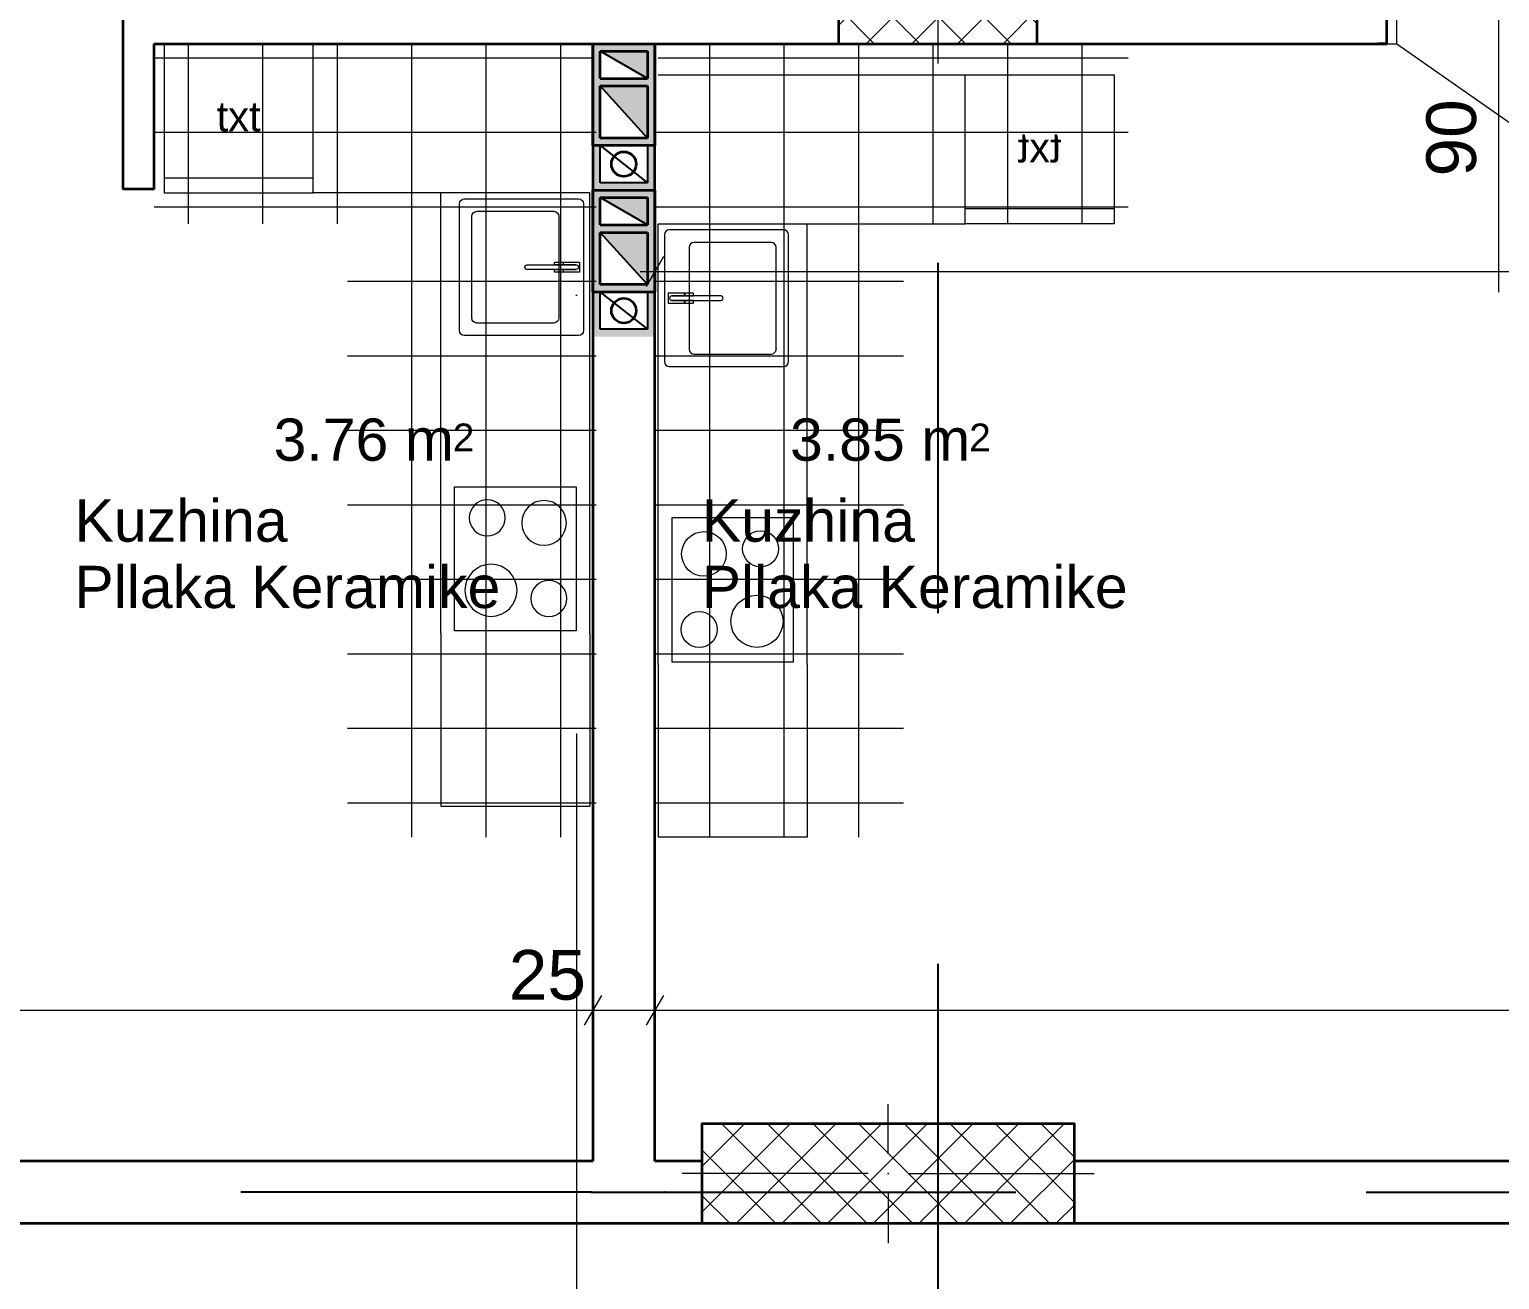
# Model space of a CAD drawing. Header units: centimetres. Extents: x 765 to 25620, y 224160 to 230516.
# Drawn here: x 3190 to 3782, y 225439 to 225942 of the extents above; entities that cross this region are included whole.
import ezdxf
from ezdxf.enums import TextEntityAlignment as Align

# ---------------------------------------------------------------- set-up
doc = ezdxf.new("R2010")
doc.units = ezdxf.units.CM
doc.header["$MEASUREMENT"] = 0
doc.linetypes.add('Dot & Dashed', pattern=[670.277762, 317.5, -176.388889, 0, -176.388874])
doc.linetypes.add('Small Dashed', pattern=[282.222222, 141.111111, -141.111111])
for name, color, linetype, lineweight, true_color in [('0_Pen_No__1#1_Pen_No__8', 7, 'Continuous', 35, 0xa80f02), ('0_Pen_No__8', 7, 'Continuous', 35, 0xa80f02), ('2D Drafting - General_Pen_No__8', 7, 'Continuous', 35, 0xa80f02), ('A-COLS_Pen_No__97#1_Pen_No__81', 7, 'Continuous', 20, 0x6a6a6a), ('Annotation - Text_Pen_No__8', 7, 'Continuous', 35, 0xa80f02), ('ARCHICAD Doors_Pen_No__23', 7, 'Continuous', 20, 0xff6600), ('ARCHICAD Doors_Pen_No__3', 7, 'Continuous', 18, 0xff6600), ('Interior - Furniture _Pen_No__81', 7, 'Continuous', 20, 0x6a6a6a), ('Marker - Section_Pen_No__85', 7, 'Continuous', 20, 0x80c2ff), ('Structural - Shear_Pen_No__58', 7, 'Continuous', 25, 0xdf0000)]:
    doc.layers.add(name, color=color, linetype=linetype, lineweight=lineweight, true_color=true_color)
for name, color, linetype, lineweight in [('0_Pen_No__101', 252, 'Continuous', 13), ('ARCHICAD Door Markers_Pen_No__1', 7, 'Continuous', 13), ('ARCHICAD Door Markers_Pen_No__7', 7, 'Continuous', 35), ('ARCHICAD Doors_Pen_No__27', 7, 'Continuous', 35), ('Structural - Bearing_Pen_No__20', 1, 'Continuous', 0), ('Structural - Bearing_Pen_No__21', 7, 'Continuous', 35), ('Structural - Bearing_Pen_No__27', 7, 'Continuous', 35)]:
    doc.layers.add(name, color=color, linetype=linetype, lineweight=lineweight)
for name, color, linetype in [('ARCHICAD Door Markers', 7, 'Continuous'), ('ARCHICAD Doors', 7, 'Continuous'), ('Dimensioning - General', 7, 'Continuous'), ('Structural - Bearing', 7, 'Continuous')]:
    doc.layers.add(name, color=color, linetype=linetype)
doc.styles.add('GENERATED_STYLE_1', font='arial.ttf')
pattern_1 = [(45, (1303.923, 207240.939), (-9.192388, 9.192388), []), (135, (1303.923, 207240.939), (9.192388, 9.192388), [])]

# ---------------------------------------------------------------- blocks, each defined once
blk = doc.blocks.new('Door 22_2')
at = {"layer": 'ARCHICAD Doors_Pen_No__23', "color": 30, "linetype": 'Continuous', "lineweight": 20, "true_color": 0xff6600}
for p, q in [((-410, 0), (-450, 0)), ((-450, 0), (-450, -115)), ((-410, -115), (-410, 0)), ((450, 0), (410, 0)), ((410, 0), (410, -115)), ((450, -115), (450, 0)), ((-450, -115), (-410, -115)), ((410, -115), (450, -115))]:
    blk.add_line(p, q, dxfattribs=at)
at = {"layer": 'ARCHICAD Doors_Pen_No__27', "color": 7, "linetype": 'Continuous', "lineweight": 35}
for p, q in [((-450, 0), (-487, 0)), ((-450, 0), (-487, 0)), ((-450, 0), (-450, -115)), ((-450, 0), (-450, -115)), ((450, 0), (450, -115)), ((450, 0), (450, -115)), ((450, 0), (487, 0)), ((450, 0), (487, 0)), ((-450, -115), (-450, -125)), ((-450, -115), (-450, -125)), ((450, -115), (450, -125)), ((450, -115), (450, -125)), ((-450, -125), (-487, -125)), ((-450, -125), (-487, -125)), ((450, -125), (487, -125)), ((450, -125), (487, -125))]:
    blk.add_line(p, q, dxfattribs=at)
at = {"layer": 'ARCHICAD Doors_Pen_No__3', "color": 30, "linetype": 'Continuous', "lineweight": 18, "true_color": 0xff6600}
blk.add_line((410, 0), (-261.7, 470.3), dxfattribs=at)
blk.add_arc((410, 0), 820, 145, 180, dxfattribs=at)
blk = doc.blocks.new('D Marker 22_3')
at = {"layer": 'ARCHICAD Door Markers_Pen_No__1', "color": 7, "linetype": 'Continuous', "lineweight": 13}
blk.add_line((0, -1125), (0, 600), dxfattribs=at)
at = {"layer": 'ARCHICAD Door Markers_Pen_No__7', "color": 7, "lineweight": 35, "style": 'GENERATED_STYLE_1'}
for tag, p in [('AC_MarkerText_3', (-368.6, -204.4)), ('AC_MarkerText_2', (31.4, -356.2))]:
    blk.add_attdef(tag, text='', height=200, rotation=270, dxfattribs=at).set_placement(p, align=Align.BOTTOM_LEFT)

msp = doc.modelspace()

# ---------------------------------------------------------------- hatches: boundary and pattern name
at = {"layer": 'A-COLS_Pen_No__97#1_Pen_No__81', "linetype": 'Continuous', "lineweight": 20, "true_color": 0x6a6a6a}
h = msp.add_hatch(color=251, dxfattribs=at)
h.paths.add_polyline_path([(3416.79, 225936.62), (3416.79, 225895.62), (3441.79, 225895.62), (3441.79, 225936.62)])
h.paths.add_polyline_path([(3419.79, 225922.62), (3419.79, 225933.62), (3438.79, 225933.62), (3438.79, 225922.62)], flags=0)
h.paths.add_polyline_path([(3419.79, 225919.62), (3438.79, 225919.62), (3438.79, 225898.62), (3419.79, 225898.62)], flags=0)
for points in [[(3438.79, 225922.62), (3438.79, 225933.62), (3419.79, 225933.62)], [(3419.79, 225919.62), (3438.79, 225919.62), (3438.79, 225898.62)], [(3438.79, 225863.62), (3438.79, 225874.62), (3419.79, 225874.62)], [(3419.79, 225860.62), (3438.79, 225860.62), (3438.79, 225839.62)]]:
    msp.add_hatch(color=251, dxfattribs=at).paths.add_polyline_path(points)
h = msp.add_hatch(color=251, dxfattribs=at)
h.paths.add_polyline_path([(3416.79, 225898.62), (3441.79, 225898.62), (3441.79, 225877.62), (3416.79, 225877.62)])
h.paths.add_polyline_path([(3419.79, 225895.62), (3419.79, 225880.62), (3438.79, 225880.62), (3438.79, 225895.62)], flags=0)
h = msp.add_hatch(color=251, dxfattribs=at)
h.paths.add_polyline_path([(3416.79, 225877.62), (3416.79, 225836.62), (3441.79, 225836.62), (3441.79, 225877.62)])
h.paths.add_polyline_path([(3419.79, 225863.62), (3419.79, 225874.62), (3438.79, 225874.62), (3438.79, 225863.62)], flags=0)
h.paths.add_polyline_path([(3419.79, 225860.62), (3438.79, 225860.62), (3438.79, 225839.62), (3419.79, 225839.62)], flags=0)
h = msp.add_hatch(color=251, dxfattribs=at)
h.paths.add_polyline_path([(3416.79, 225839.62), (3441.79, 225839.62), (3441.79, 225818.62), (3416.79, 225818.62)])
h.paths.add_polyline_path([(3419.79, 225836.62), (3419.79, 225821.62), (3438.79, 225821.62), (3438.79, 225836.62)], flags=0)
at = {"layer": 'Structural - Bearing', "linetype": 'Continuous', "lineweight": 0, "true_color": 0x000000}
h = msp.add_hatch(dxfattribs=at)
h.set_pattern_fill('CONCRETE_BLOCK', color=18, scale=0.1, style=0, pattern_type=2)
h.set_pattern_definition(pattern_1)
h.paths.add_polyline_path([(3595.74, 225936.62), (3595.74, 225996.62), (3515.74, 225996.62), (3515.74, 225936.62)])
h = msp.add_hatch(dxfattribs=at)
h.set_pattern_fill('CONCRETE_BLOCK', color=18, scale=0.1, style=0, pattern_type=2)
h.set_pattern_definition(pattern_1)
h.paths.add_polyline_path([(3610.74, 225461.63), (3610.74, 225501.63), (3460.74, 225501.63), (3460.74, 225461.63)])

# ---------------------------------------------------------------- linework, layer by layer
at = {"color": 0}
for p, q in [((3419.79, 225933.62), (3419.79, 225922.62)), ((3438.79, 225922.62), (3419.79, 225933.62)), ((3419.79, 225922.62), (3438.79, 225922.62)), ((3419.79, 225919.62), (3419.79, 225898.62)), ((3438.79, 225898.62), (3419.79, 225919.62)), ((3419.79, 225898.62), (3438.79, 225898.62)), ((3419.79, 225895.62), (3438.79, 225880.62)), ((3419.79, 225880.62), (3419.79, 225895.62)), ((3419.79, 225895.62), (3438.79, 225895.62)), ((3419.79, 225880.62), (3419.79, 225895.62)), ((3438.79, 225895.62), (3438.79, 225880.62)), ((3438.79, 225880.62), (3419.79, 225880.62)), ((3438.79, 225880.62), (3419.79, 225880.62)), ((3419.79, 225874.62), (3419.79, 225863.62)), ((3438.79, 225863.62), (3419.79, 225874.62)), ((3419.79, 225863.62), (3438.79, 225863.62)), ((3419.79, 225860.62), (3419.79, 225839.62)), ((3438.79, 225839.62), (3419.79, 225860.62)), ((3419.79, 225839.62), (3438.79, 225839.62)), ((3419.79, 225836.62), (3438.79, 225821.62)), ((3419.79, 225821.62), (3419.79, 225836.62)), ((3419.79, 225836.62), (3438.79, 225836.62)), ((3419.79, 225821.62), (3419.79, 225836.62)), ((3438.79, 225836.62), (3438.79, 225821.62)), ((3438.79, 225821.62), (3419.79, 225821.62)), ((3438.79, 225821.62), (3419.79, 225821.62))]:
    msp.add_line(p, q, dxfattribs=at)
at = {"layer": '0_Pen_No__1#1_Pen_No__8', "color": 14, "linetype": 'Continuous', "lineweight": 35, "true_color": 0xa80f02}
for p, q in [((3416.79, 225895.62), (3416.79, 225936.62)), ((3416.79, 225936.62), (3441.79, 225936.62)), ((3419.79, 225933.62), (3438.79, 225933.62)), ((3419.79, 225922.62), (3419.79, 225933.62)), ((3438.79, 225933.62), (3438.79, 225922.62)), ((3441.79, 225936.62), (3441.79, 225895.62)), ((3419.79, 225922.62), (3438.79, 225922.62)), ((3419.79, 225919.62), (3438.79, 225919.62)), ((3419.79, 225898.62), (3419.79, 225919.62)), ((3438.79, 225919.62), (3438.79, 225898.62)), ((3438.79, 225898.62), (3419.79, 225898.62)), ((3441.79, 225895.62), (3416.79, 225895.62)), ((3416.79, 225836.62), (3416.79, 225877.62)), ((3416.79, 225877.62), (3441.79, 225877.62)), ((3419.79, 225874.62), (3438.79, 225874.62)), ((3419.79, 225863.62), (3419.79, 225874.62)), ((3438.79, 225874.62), (3438.79, 225863.62)), ((3441.79, 225877.62), (3441.79, 225836.62)), ((3419.79, 225863.62), (3438.79, 225863.62)), ((3419.79, 225860.62), (3438.79, 225860.62)), ((3419.79, 225839.62), (3419.79, 225860.62)), ((3438.79, 225860.62), (3438.79, 225839.62)), ((3441.79, 225836.62), (3416.79, 225836.62)), ((3438.79, 225839.62), (3419.79, 225839.62))]:
    msp.add_line(p, q, dxfattribs=at)
at = {"layer": '0_Pen_No__101', "color": 252, "linetype": 'Continuous', "lineweight": 13}
for p, q in [((3253.92, 225864.13), (3253.92, 225936.62)), ((3283.92, 225864.13), (3283.92, 225936.62)), ((3313.92, 225864.13), (3313.92, 225936.62)), ((3343.92, 225617.15), (3343.92, 225936.62)), ((3373.92, 225617.15), (3373.92, 225936.62)), ((3403.92, 225617.15), (3403.92, 225936.62)), ((3463.92, 225617.15), (3463.92, 225936.62)), ((3493.92, 225617.15), (3493.92, 225936.62)), ((3523.92, 225617.15), (3523.92, 225936.62)), ((3553.92, 225864.13), (3553.92, 225936.62)), ((3583.92, 225864.13), (3583.92, 225936.62)), ((3613.92, 225864.13), (3613.92, 225936.62)), ((3240.09, 225930.94), (3416.79, 225930.94)), ((3443.12, 225930.94), (3632.36, 225930.94)), ((3240.09, 225900.94), (3418.12, 225900.94)), ((3441.79, 225900.94), (3632.36, 225900.94)), ((3240.09, 225870.94), (3418.12, 225870.94)), ((3441.79, 225870.94), (3632.36, 225870.94)), ((3317.98, 225840.94), (3418.12, 225840.94)), ((3441.79, 225840.94), (3541.93, 225840.94)), ((3317.98, 225810.94), (3418.12, 225810.94)), ((3441.79, 225810.94), (3541.93, 225810.94)), ((3317.98, 225780.94), (3418.12, 225780.94)), ((3441.79, 225780.94), (3541.93, 225780.94)), ((3317.98, 225750.94), (3418.12, 225750.94)), ((3441.79, 225750.94), (3541.93, 225750.94)), ((3317.98, 225720.94), (3418.12, 225720.94)), ((3441.79, 225720.94), (3541.93, 225720.94)), ((3317.98, 225690.94), (3418.12, 225690.94)), ((3441.79, 225690.94), (3541.93, 225690.94)), ((3317.98, 225660.94), (3418.12, 225660.94)), ((3441.79, 225660.94), (3541.93, 225660.94)), ((3317.98, 225630.94), (3418.12, 225630.94)), ((3441.79, 225630.94), (3541.93, 225630.94))]:
    msp.add_line(p, q, dxfattribs=at)
at = {"layer": '2D Drafting - General_Pen_No__8', "color": 14, "linetype": 'Continuous', "lineweight": 35, "true_color": 0xa80f02}
for centre in [(3429.29, 225888.12), (3429.29, 225829.12)]:
    msp.add_circle(centre, 5, dxfattribs=at)
at = {"layer": 'Dimensioning - General', "color": 7, "linetype": 'Continuous', "lineweight": 13}
for p, q in [((3445.26, 225850.88), (3438.33, 225838.88)), ((3441.79, 225835.88), (3441.79, 225853.88)), ((3435.92, 225844.88), (3441.79, 225844.88)), ((3441.79, 225844.88), (4190.86, 225844.88)), ((3420.26, 225553.4), (3413.33, 225541.4)), ((3420.26, 225553.4), (3413.33, 225541.4)), ((3416.79, 225538.4), (3416.79, 225556.4)), ((3416.79, 225538.4), (3416.79, 225556.4)), ((3445.26, 225553.4), (3438.33, 225541.4)), ((3445.26, 225553.4), (3438.33, 225541.4)), ((3441.79, 225538.4), (3441.79, 225556.4)), ((3441.79, 225538.4), (3441.79, 225556.4)), ((2489.71, 225547.4), (3416.79, 225547.4)), ((3416.79, 225547.4), (3441.79, 225547.4)), ((3441.79, 225547.4), (4190.86, 225547.4))]:
    msp.add_line(p, q, dxfattribs=at)
at = {"layer": 'Interior - Furniture _Pen_No__81', "color": 251, "linetype": 'Continuous', "lineweight": 20, "true_color": 0x6a6a6a}
for p, q in [((3304.16, 225936.62), (3244.16, 225936.62)), ((3244.16, 225936.62), (3244.16, 225876.62)), ((3415.59, 225936.62), (3304.16, 225936.62)), ((3304.16, 225876.62), (3304.16, 225936.62)), ((3443.12, 225924.13), (3566.72, 225924.13)), ((3566.72, 225864.13), (3566.72, 225924.13)), ((3566.72, 225924.13), (3626.72, 225924.13)), ((3626.72, 225924.13), (3626.72, 225864.13)), ((3244.16, 225882.62), (3304.16, 225882.62)), ((3244.16, 225876.62), (3304.16, 225876.62)), ((3415.59, 225876.62), (3304.16, 225876.62)), ((3355.59, 225816.62), (3355.59, 225876.62)), ((3363.09, 225821.12), (3363.09, 225872.12)), ((3365.09, 225874.12), (3411.09, 225874.12)), ((3413.09, 225872.12), (3413.09, 225821.12)), ((3415.59, 225816.62), (3415.59, 225876.62)), ((3368.09, 225826.12), (3368.09, 225867.12)), ((3370.09, 225869.12), (3401.09, 225869.12)), ((3403.09, 225867.12), (3403.09, 225826.12)), ((3626.72, 225870.13), (3566.72, 225870.13)), ((3443.12, 225864.13), (3566.72, 225864.13)), ((3443.12, 225804.13), (3443.12, 225864.13)), ((3493.62, 225861.63), (3447.62, 225861.63)), ((3503.12, 225804.13), (3503.12, 225864.13)), ((3626.72, 225864.13), (3566.72, 225864.13)), ((3445.62, 225859.63), (3445.62, 225808.63)), ((3455.62, 225854.63), (3455.62, 225813.63)), ((3488.62, 225856.63), (3457.62, 225856.63)), ((3490.62, 225813.63), (3490.62, 225854.63)), ((3495.62, 225808.63), (3495.62, 225859.63)), ((3401.39, 225848.59), (3404.89, 225848.59)), ((3401.39, 225847.52), (3401.39, 225848.59)), ((3404.89, 225848.59), (3404.89, 225847.52)), ((3404.99, 225847.52), (3404.99, 225848.62)), ((3404.99, 225848.62), (3411.49, 225848.62)), ((3411.49, 225848.62), (3411.49, 225844.62)), ((3390.3, 225847.52), (3410.09, 225847.52)), ((3410.09, 225845.72), (3390.3, 225845.72)), ((3404.89, 225847.52), (3401.39, 225847.52)), ((3401.39, 225844.65), (3401.39, 225845.72)), ((3401.39, 225845.72), (3404.89, 225845.72)), ((3404.89, 225844.65), (3401.39, 225844.65)), ((3404.89, 225845.72), (3404.89, 225844.65)), ((3410.09, 225847.52), (3404.99, 225847.52)), ((3404.99, 225844.62), (3404.99, 225845.72)), ((3404.99, 225845.72), (3410.09, 225845.72)), ((3411.49, 225844.62), (3404.99, 225844.62)), ((3453.72, 225836.13), (3447.22, 225836.13)), ((3447.22, 225836.13), (3447.22, 225832.13)), ((3447.22, 225832.13), (3453.72, 225832.13)), ((3468.41, 225835.03), (3448.62, 225835.03)), ((3448.62, 225835.03), (3453.72, 225835.03)), ((3448.62, 225833.23), (3468.41, 225833.23)), ((3453.72, 225833.23), (3448.62, 225833.23)), ((3453.72, 225835.03), (3453.72, 225836.13)), ((3453.72, 225832.13), (3453.72, 225833.23)), ((3457.32, 225836.1), (3453.82, 225836.1)), ((3453.82, 225836.1), (3453.82, 225835.03)), ((3453.82, 225835.03), (3457.32, 225835.03)), ((3457.32, 225833.23), (3453.82, 225833.23)), ((3453.82, 225833.23), (3453.82, 225832.16)), ((3453.82, 225832.16), (3457.32, 225832.16)), ((3457.32, 225835.03), (3457.32, 225836.1)), ((3457.32, 225832.16), (3457.32, 225833.23)), ((3411.09, 225819.12), (3365.09, 225819.12)), ((3401.09, 225824.12), (3370.09, 225824.12)), ((3355.59, 225759.16), (3355.59, 225816.62)), ((3415.59, 225759.16), (3415.59, 225816.62)), ((3457.62, 225811.63), (3488.62, 225811.63)), ((3443.12, 225746.67), (3443.12, 225804.13)), ((3447.62, 225806.63), (3493.62, 225806.63)), ((3503.12, 225746.67), (3503.12, 225804.13)), ((3355.59, 225699.16), (3355.59, 225759.16)), ((3361.09, 225700.16), (3361.09, 225758.16)), ((3361.09, 225758.16), (3410.09, 225758.16)), ((3410.09, 225758.16), (3410.09, 225700.16)), ((3415.59, 225699.16), (3415.59, 225759.16)), ((3443.12, 225686.67), (3443.12, 225746.67)), ((3497.62, 225745.67), (3448.62, 225745.67)), ((3448.62, 225745.67), (3448.62, 225687.67)), ((3497.62, 225687.67), (3497.62, 225745.67)), ((3503.12, 225686.67), (3503.12, 225746.67)), ((3355.61, 225699.16), (3355.61, 225629.65)), ((3410.09, 225700.16), (3361.09, 225700.16)), ((3415.61, 225699.16), (3415.61, 225629.65)), ((3443.1, 225686.67), (3443.1, 225617.15)), ((3448.62, 225687.67), (3497.62, 225687.67)), ((3503.1, 225686.67), (3503.1, 225617.15)), ((3355.61, 225629.65), (3415.61, 225629.65)), ((3503.1, 225617.15), (3443.1, 225617.15))]:
    msp.add_line(p, q, dxfattribs=at)
at = {"layer": 'Interior - Furniture _Pen_No__81', "color": 251, "linetype": 'Continuous', "lineweight": 20, "true_color": 0x6a6a6a, "extrusion": (0, 0, -1)}
for centre, major_axis, start_param, end_param in [((3365.09, 225872.12), (1.41, 1.41), 3.926991, 5.497787), ((3411.09, 225872.12), (-1.41, 1.41), 0.785398, 2.356194), ((3370.09, 225867.12), (1.41, 1.41), 3.926991, 5.497787), ((3401.09, 225867.12), (-1.41, 1.41), 0.785398, 2.356194), ((3390.3, 225846.62), (0.636, 0.636), 2.358764, 5.500357), ((3410.09, 225846.62), (0.636, 0.636), -0.785398, 2.356194), ((3410.09, 225846.62), (0.636, 0.636), -0.785398, 2.356194), ((3370.09, 225826.12), (-1.41, 1.41), 3.926991, 5.497787), ((3401.09, 225826.12), (1.41, 1.41), 0.785398, 2.356194), ((3365.09, 225821.12), (-1.41, 1.41), 3.926991, 5.497787), ((3411.09, 225821.12), (1.41, 1.41), 0.785398, 2.356194), ((3374.32, 225745.69), (5.13, 5.13), -0.785398, 5.497787), ((3397.15, 225743.66), (6.36, 6.36), -0.785398, 5.497787), ((3375.79, 225716.52), (7.42, 7.42), -0.785398, 5.497787), ((3399.06, 225713.21), (-5.13, 5.13), 0.785398, 7.068583)]:
    msp.add_ellipse(centre, major_axis=major_axis, ratio=1, start_param=start_param, end_param=end_param, dxfattribs=at)
at = {"layer": 'Interior - Furniture _Pen_No__81', "color": 251, "linetype": 'Continuous', "lineweight": 20, "true_color": 0x6a6a6a}
for centre, major_axis, start_param, end_param in [((3447.62, 225859.63), (1.41, 1.41), 0.785398, 2.356194), ((3493.62, 225859.63), (-1.41, 1.41), 3.926991, 5.497787), ((3457.62, 225854.63), (1.41, 1.41), 0.785398, 2.356194), ((3488.62, 225854.63), (-1.41, 1.41), 3.926991, 5.497787), ((3448.62, 225834.13), (-0.636, 0.636), -0.785398, 2.356194), ((3448.62, 225834.13), (-0.636, 0.636), -0.785398, 2.356194), ((3468.41, 225834.13), (-0.636, 0.636), 2.358764, 5.500357), ((3457.62, 225813.63), (-1.41, 1.41), 0.785398, 2.356194), ((3488.62, 225813.63), (1.41, 1.41), 3.926991, 5.497787), ((3447.62, 225808.63), (-1.41, 1.41), 0.785398, 2.356194), ((3493.62, 225808.63), (1.41, 1.41), 3.926991, 5.497787), ((3461.56, 225731.17), (-6.36, 6.36), -0.785398, 5.497787), ((3484.39, 225733.2), (-5.13, 5.13), -0.785398, 5.497787), ((3482.92, 225704.03), (-7.42, 7.42), -0.785398, 5.497787), ((3459.65, 225700.72), (5.13, 5.13), 0.785398, 7.068583)]:
    msp.add_ellipse(centre, major_axis=major_axis, ratio=1, start_param=start_param, end_param=end_param, dxfattribs=at)
for p in [(3368.09, 225826.12), (3490.62, 225813.63)]:
    msp.add_point(p, dxfattribs=at)
at = {"layer": 'Marker - Section_Pen_No__85', "color": 151, "linetype": 'Dot & Dashed', "lineweight": 20, "true_color": 0x80c2ff}
msp.add_line((3410.18, 230351.53), (3410.18, 225001.79), dxfattribs=at)
at = {"layer": 'Structural - Bearing_Pen_No__20', "color": 1, "linetype": 'Continuous', "lineweight": 0}
for p, q in [((3555.74, 225958.62), (3555.74, 225928.62)), ((3535.74, 225489.63), (3535.74, 225509.63)), ((3527.74, 225481.63), (3452.74, 225481.63)), ((3543.74, 225481.63), (3618.74, 225481.63)), ((3535.74, 225473.63), (3535.74, 225453.63))]:
    msp.add_line(p, q, dxfattribs=at)
msp.add_point((3535.74, 225481.63), dxfattribs=at)
at = {"layer": 'Structural - Bearing_Pen_No__21', "color": 7, "linetype": 'Continuous', "lineweight": 35, "flags": 128}
for points in [[(3595.74, 225936.62), (3595.74, 225996.62), (3515.74, 225996.62), (3515.74, 225936.62)], [(3610.74, 225461.63), (3610.74, 225501.63), (3460.74, 225501.63), (3460.74, 225461.63)]]:
    msp.add_lwpolyline(points, close=True, dxfattribs=at)
at = {"layer": 'Structural - Bearing_Pen_No__27', "color": 7, "linetype": 'Continuous', "lineweight": 35}
for q in [(3736.63, 225948.12), (3732.93, 225936.62)]:
    msp.add_line((3736.63, 225936.62), q, dxfattribs=at)
at = {"layer": 'Structural - Bearing_Pen_No__27', "color": 7, "linetype": 'Continuous', "lineweight": 35, "flags": 128}
for points in [[(3227.59, 225976.51), (3227.59, 225877.98)], [(3240.09, 225877.98), (3240.09, 225936.62)], [(3240.09, 225936.62), (3416.79, 225936.62)], [(3416.79, 225936.62), (3416.79, 225486.63)], [(3441.79, 225936.62), (3515.74, 225936.62)], [(3441.79, 225486.63), (3441.79, 225936.62)], [(3595.74, 225936.62), (3736.63, 225936.62)], [(3240.09, 225877.98), (3227.59, 225877.98)], [(3416.79, 225486.63), (3142.59, 225486.63)], [(3460.74, 225486.63), (3441.79, 225486.63)], [(4015.86, 225486.63), (3610.74, 225486.63)], [(3142.59, 225461.63), (3460.74, 225461.63)], [(3610.74, 225461.63), (4015.86, 225461.63)]]:
    msp.add_lwpolyline(points, dxfattribs=at)
at = {"layer": 'Structural - Shear_Pen_No__58', "color": 12, "linetype": 'Small Dashed', "lineweight": 25, "true_color": 0xdf0000}
for p, q in [((3555.74, 226412.8), (3555.74, 225362.71)), ((3416.18, 225474.13), (2366.09, 225474.13)), ((3416.18, 225474.13), (3446.01, 225474.13)), ((3446.01, 225474.13), (4496.09, 225474.13))]:
    msp.add_line(p, q, dxfattribs=at)
for p in [(3416.18, 225474.13), (3416.18, 225474.13), (3446.01, 225474.13), (3446.01, 225474.13)]:
    msp.add_point(p, dxfattribs=at)

# ---------------------------------------------------------------- block references
at = {"layer": 'ARCHICAD Door Markers', "color": 7, "lineweight": 13}
ref = msp.add_blockref('D Marker 22_3', (3781.63, 225949.12), dxfattribs=dict(at, xscale=0.1, yscale=0.1, zscale=0.1))
ref.add_attrib('AC_MarkerText_2', '90', dxfattribs={"layer": 'ARCHICAD Door Markers_Pen_No__7', "color": 7, "lineweight": 35, "height": 20, "rotation": 90, "style": 'GENERATED_STYLE_1'}).set_placement((3778.48, 225883.15), align=Align.BOTTOM_LEFT)
ref.add_attrib('AC_MarkerText_3', '210', dxfattribs={"layer": 'ARCHICAD Door Markers_Pen_No__7', "color": 7, "lineweight": 35, "height": 20, "rotation": 90, "style": 'GENERATED_STYLE_1'}).set_placement((3818.48, 225883.15), align=Align.BOTTOM_LEFT)
at = {"layer": 'ARCHICAD Doors', "color": 7, "linetype": 'Continuous', "lineweight": 13, "xscale": 0.1, "yscale": 0.1, "zscale": 100, "rotation": 180}
msp.add_blockref('Door 22_2', (3781.63, 225936.62), dxfattribs=at)

# ---------------------------------------------------------------- texts
at = {"layer": '0_Pen_No__8', "color": 14, "true_color": 0xa80f02, "style": 'GENERATED_STYLE_1'}
for s, height, p in [('3.76 m', 17, (3288.26, 225768.69)), ('2', 11.22, (3360.4, 225772.44)), ('3.85 m', 17, (3496.23, 225768.69)), ('2', 11.22, (3568.37, 225772.44))]:
    msp.add_text(s, height=height, dxfattribs=at).set_placement(p)
at = {"layer": 'Annotation - Text_Pen_No__8', "color": 14, "true_color": 0xa80f02, "style": 'GENERATED_STYLE_1'}
for s, p in [('Kuzhina', (3208.1, 225736.08)), ('Kuzhina', (3460.74, 225736.08)), ('Pllaka Keramike', (3208.01, 225709.37)), ('Pllaka Keramike', (3460.65, 225709.37))]:
    msp.add_text(s, height=17, dxfattribs=at).set_placement(p)
at = {"layer": 'Dimensioning - General', "color": 7, "lineweight": 13, "insert": (3382.97, 225551.4), "char_height": 20, "attachment_point": 7, "style": 'GENERATED_STYLE_1'}
msp.add_mtext('\\A1;25', dxfattribs=at)
at = {"layer": 'Interior - Furniture _Pen_No__81', "color": 251, "linetype": 'Continuous', "lineweight": 20, "true_color": 0x6a6a6a, "style": 'GENERATED_STYLE_1'}
msp.add_attdef('txt', text='F', height=12, dxfattribs=at).set_placement((3274.16, 225907.31), align=Align.MIDDLE_CENTER)
at = {"layer": 'Interior - Furniture _Pen_No__81', "color": 251, "linetype": 'Continuous', "lineweight": 20, "true_color": 0x6a6a6a, "style": 'GENERATED_STYLE_1', "text_generation_flag": 4}
msp.add_attdef('txt', text='F', height=12, rotation=180, dxfattribs=at).set_placement((3596.72, 225894.82), align=Align.MIDDLE_CENTER)

doc.saveas('drawing.dxf')
